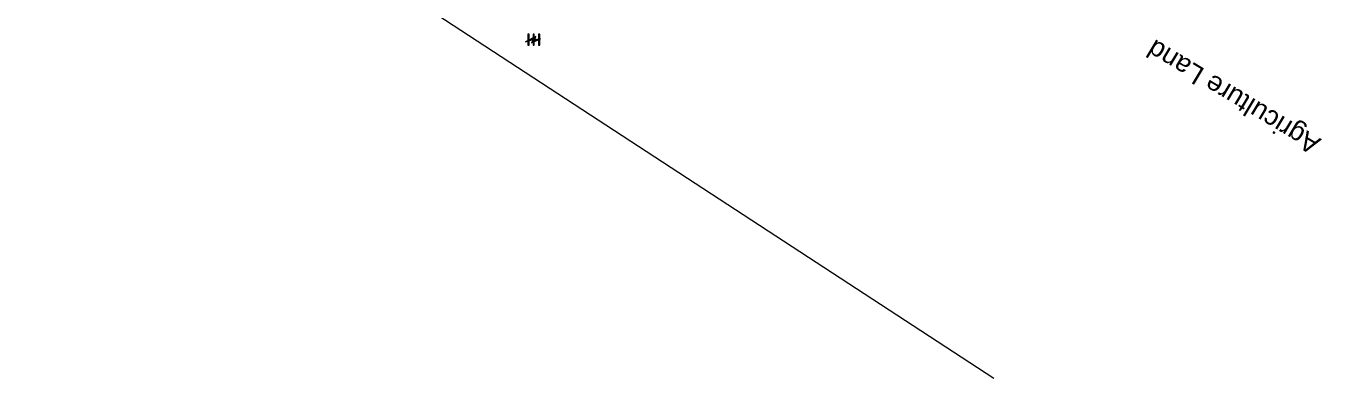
# Model space of a CAD drawing. Header units: metres. Extents: x 593168 to 611286, y 3401475 to 3412398.
# Drawn here: x 609282.7 to 609451.4, y 3402489.9 to 3402535.7 of the extents above; entities that cross this region are included whole.
import ezdxf

# ---------------------------------------------------------------- set-up
doc = ezdxf.new("R2010")
doc.units = ezdxf.units.M
doc.header["$MEASUREMENT"] = 0
for name, color, linetype, lineweight in [('Compound Wall', 251, 'Continuous', 0), ('Side Details', 251, 'Continuous', 0), ('Transformer', 251, 'Continuous', 0)]:
    doc.layers.add(name, color=color, linetype=linetype, lineweight=lineweight)
doc.styles.get("Standard").update_dxf_attribs({"font": 'arial.ttf'})

# ---------------------------------------------------------------- blocks, each defined once
blk = doc.blocks.new('TRF')
blk.add_hatch(color=256).paths.add_polyline_path([(0.22, -0.04), (0.38, 0.42), (-0.98, -0.29), (0.02, 0.04), (-0.18, -0.39), (0.98, 0.09)])
for p, q in [((-0.69, 0.72), (-0.69, -0.72)), ((-0.52, 0.72), (-0.69, 0.72)), ((-0.52, -0.72), (-0.52, 0.72)), ((0, 0.72), (0, -0.72)), ((0.17, 0.72), (0, 0.72)), ((0.17, -0.72), (0.17, 0.72)), ((0.7, 0.72), (0.7, -0.72)), ((0.87, 0.72), (0.7, 0.72)), ((0.87, -0.72), (0.87, 0.72)), ((-0.69, -0.72), (-0.52, -0.72)), ((0, -0.72), (0.17, -0.72)), ((0.7, -0.72), (0.87, -0.72))]:
    blk.add_line(p, q)
blk.add_lwpolyline([(0.22, -0.04), (0.38, 0.42), (-0.98, -0.29), (0.02, 0.04), (-0.18, -0.39), (0.98, 0.09)], close=True)

msp = doc.modelspace()

# ---------------------------------------------------------------- linework, layer by layer
at = {"layer": 'Compound Wall'}
msp.add_polyline3d([(609282.69, 3402590.0038, 261.3735), (609306.8512, 3402574.9723, 261.1546), (609305.0002, 3402572.2009, 262.1653), (609300.409, 3402560.597, 261.6014), (609408.655, 3402489.9372, 261.4975)], dxfattribs=at)

# ---------------------------------------------------------------- block references
at = {"layer": 'Transformer', "xscale": 0.9997078269177826, "yscale": 0.9997078269177826, "zscale": 0.9997078269177826}
msp.add_blockref('TRF', (609348.6871, 3402533.9575, 262.8561), dxfattribs=at)

# ---------------------------------------------------------------- texts
at = {"layer": 'Side Details'}
msp.add_text('Agriculture Land', height=2.5, rotation=149, dxfattribs=at).set_placement((609451.3883, 3402520.9922, 156.3202))

doc.saveas('drawing.dxf')
